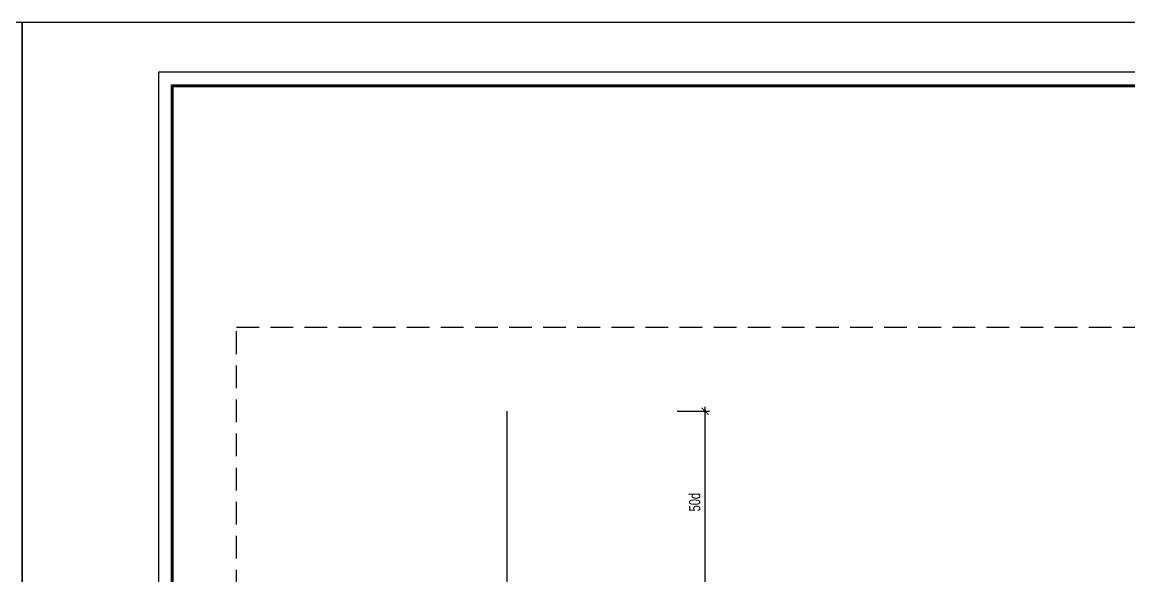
# Model space of a CAD drawing. Header units: millimetres. Extents: x 0 to 2110312, y -101172 to 3.
# Drawn here: x 2004604 to 2010690, y -29985 to -26940 of the extents above; entities that cross this region are included whole.
import ezdxf

# ---------------------------------------------------------------- set-up
doc = ezdxf.new("R2010")
doc.units = ezdxf.units.MM
doc.header["$LTSCALE"] = 1000
doc.header["$MEASUREMENT"] = 0
doc.header["$PDMODE"] = 3
doc.linetypes.add('HIDDEN', pattern=[0.375, 0.25, -0.125])
doc.layers.get('0').update_dxf_attribs({"linetype": 'CONTINUOUS'})
doc.layers.get('Defpoints').update_dxf_attribs({"linetype": 'CONTINUOUS'})
for name, color, linetype in [('CDC-KHUNGTEN', 7, 'CONTINUOUS'), ('CDC.02.DIM', 1, 'CONTINUOUS'), ('CDC.04.HIDDEN', 8, 'HIDDEN'), ('CDC.05.STEEL', 4, 'CONTINUOUS')]:
    doc.layers.add(name, color=color, linetype=linetype)
doc.layers.add('Hatch1', color=250, linetype='CONTINUOUS', lineweight=5)
doc.styles.add('KCS_SMTEXT', font='arial.ttf', dxfattribs={"width": 0.7})
doc.dimstyles.new('KCS_DIM25', dxfattribs={"dimtxt": 62.5, "dimasz": 40, "dimexe": 25, "dimexo": 0, "dimgap": 25, "dimtad": 1, "dimdec": 0, "dimzin": 13, "dimdsep": 46, "dimtxsty": 'KCS_SMTEXT', "dimblk": 'ARCHTICK', "dimcen": 0, "dimdle": 25, "dimclrd": 1, "dimclre": 1, "dimclrt": 2, "dimadec": 0, "dimazin": 0, "dimtfac": 1, "dimtdec": 0, "dimtix": 1, "dimtmove": 2, "dimatfit": 3, "dimfxl": 1, "dimtolj": 1, "dimtzin": 13, "dimarcsym": 0})

# ---------------------------------------------------------------- blocks, each defined once
blk = doc.blocks.new('_ARCHTICK')
at = {"color": 0, "linetype": 'ByBlock', "const_width": 0.15}
blk.add_lwpolyline([(-0.5, -0.5), (0.5, 0.5)], dxfattribs=at)
blk = doc.blocks.new('*D54')
at = {"layer": 'CDC.02.DIM', "color": 1, "lineweight": -2, "transparency": 16777216}
for p, q in [((2008205.5, -29079.8), (2008384.5, -29079.8)), ((2008359.5, -30104.8), (2008359.5, -29054.8)), ((2008205.5, -30079.8), (2008384.5, -30079.8))]:
    blk.add_line(p, q, dxfattribs=at)
at = {"layer": 'Defpoints', "color": 0, "transparency": 16777216}
for p in [(2008205.5, -29079.8), (2008359.5, -29079.8), (2008205.5, -30079.8)]:
    blk.add_point(p, dxfattribs=at)
at = {"layer": 'CDC.02.DIM', "color": 1, "lineweight": -2, "transparency": 16777216, "xscale": 40, "yscale": 40, "zscale": 40}
for p, rotation in [((2008359.5, -29079.8), 90), ((2008359.5, -30079.8), 270)]:
    blk.add_blockref('_ARCHTICK', p, dxfattribs=dict(at, rotation=rotation))
at = {"layer": 'CDC.02.DIM', "color": 2, "transparency": 16777216, "insert": (2008302.6, -29579.8), "char_height": 62.5, "attachment_point": 5, "rotation": 90, "style": 'KCS_SMTEXT'}
blk.add_mtext('\\A1;{\\fArial|b0|i0|c163|p34;50d}', dxfattribs=at)
blk = doc.blocks.new('Khung tên chuẩn')
at = {"layer": 'CDC-KHUNGTEN', "color": 8}
blk.add_lwpolyline([(30850, -246609), (38754, -246609), (38754, -189409), (-41246, -189409), (-41246, -246609), (30850, -246609)], dxfattribs=at)
at = {"layer": 'CDC-KHUNGTEN', "color": 255, "lineweight": 60}
blk.add_lwpolyline([(30654, -246309), (30654, -189709), (-40946, -189709), (-40946, -246309), (30654, -246309)], close=True, dxfattribs=at)
at = {"layer": 'Defpoints', "color": 1, "ltscale": 0.2}
blk.add_lwpolyline([(-44246, -247709), (-44246, -188309), (39854, -188309), (39854, -247709), (-44246, -247709)], close=True, dxfattribs=at)

msp = doc.modelspace()

# ---------------------------------------------------------------- linework, layer by layer
at = {"layer": 'CDC.04.HIDDEN', "ltscale": 0.5}
msp.add_lwpolyline([(2005782, -33640.3), (2005782, -33640.3), (2005782, -28618.2), (2022766.8, -28618.2)], dxfattribs=at)
at = {"layer": 'CDC.05.STEEL', "ltscale": 0.01}
msp.add_lwpolyline([(2007072.1, -32569.8), (2007242.1, -32569.8, 0.414214), (2007272.1, -32539.8), (2007272.1, -29079.8)], format="xyb", dxfattribs=at)

# ---------------------------------------------------------------- block references
at = {"layer": 'Hatch1', "xscale": 0.25, "yscale": 0.25, "zscale": 0.25}
for p in [(1994640.5, 20137.6), (2015665.5, 20137.6)]:
    msp.add_blockref('Khung tên chuẩn', p, dxfattribs=at)

# ---------------------------------------------------------------- dimensions: what is measured, and where the dimension line sits
at = {"layer": 'CDC.02.DIM'}
dim = msp.add_linear_dim(base=(2008359.5, -29079.8), p1=(2008205.5, -30079.8), p2=(2008205.5, -29079.8), angle=90, text='{\\fArial|b0|i0|c163|p34;50d}', dimstyle='KCS_DIM25', dxfattribs=at)
dim.commit()
dim.dimension.update_dxf_attribs({"geometry": '*D54', "text_midpoint": (2008302.6, -29579.8)})

doc.saveas('drawing.dxf')
